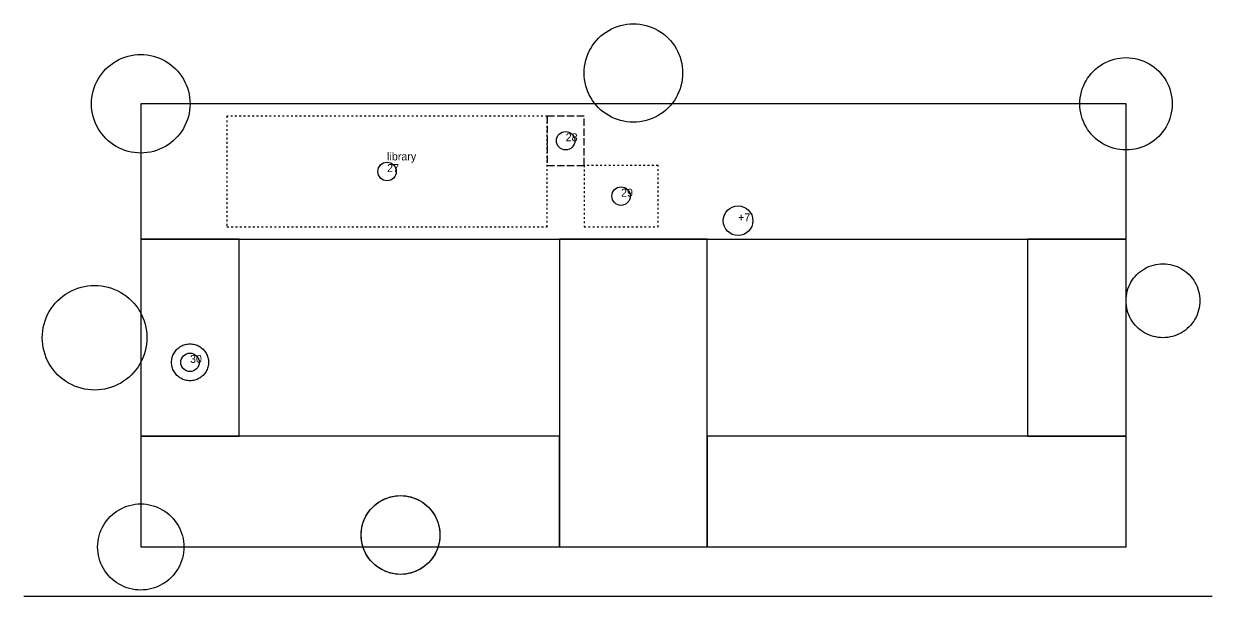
# Model space of a CAD drawing. Extents: x -19 to 408, y -570 to 102.
# Drawn here: x 201 to 394, y -288 to -195 of the extents above; entities that cross this region are included whole.
import ezdxf

# ---------------------------------------------------------------- set-up
doc = ezdxf.new("R2010")
doc.units = 0
doc.layers.add('4-text', color=7, linetype='CONTINUOUS')
doc.layers.add('4-walls', color=8, linetype='CONTINUOUS')

msp = doc.modelspace()

# ---------------------------------------------------------------- linework, layer by layer
at = {"layer": '4-walls'}
for p, q in [((294.725, -196.985), (295.13, -196.653)), ((295.13, -196.653), (295.555, -196.348)), ((295.555, -196.348), (296, -196.072)), ((296, -196.072), (296.462, -195.825)), ((296.462, -195.825), (296.939, -195.609)), ((296.939, -195.609), (297.428, -195.425)), ((297.428, -195.425), (297.929, -195.273)), ((297.929, -195.273), (298.439, -195.154)), ((298.439, -195.154), (298.956, -195.068)), ((298.956, -195.068), (299.477, -195.017)), ((299.477, -195.017), (300, -195)), ((300, -195), (300.523, -195.017)), ((300.523, -195.017), (301.044, -195.068)), ((301.044, -195.068), (301.561, -195.154)), ((301.561, -195.154), (302.071, -195.273)), ((302.071, -195.273), (302.572, -195.425)), ((302.572, -195.425), (303.061, -195.609)), ((303.061, -195.609), (303.538, -195.825)), ((303.538, -195.825), (304, -196.072)), ((304, -196.072), (304.445, -196.348)), ((304.445, -196.348), (304.87, -196.653)), ((304.87, -196.653), (305.275, -196.985)), ((293.072, -199), (293.348, -198.555)), ((293.348, -198.555), (293.653, -198.13)), ((293.653, -198.13), (293.985, -197.725)), ((293.985, -197.725), (294.343, -197.343)), ((294.343, -197.343), (294.725, -196.985)), ((305.275, -196.985), (305.657, -197.343)), ((305.657, -197.343), (306.015, -197.725)), ((306.015, -197.725), (306.347, -198.13)), ((306.347, -198.13), (306.652, -198.555)), ((306.652, -198.555), (306.928, -199)), ((216.462, -200.825), (216.939, -200.609)), ((216.939, -200.609), (217.428, -200.425)), ((217.428, -200.425), (217.929, -200.273)), ((217.929, -200.273), (218.439, -200.154)), ((218.439, -200.154), (218.956, -200.068)), ((218.956, -200.068), (219.477, -200.017)), ((219.477, -200.017), (220, -200)), ((220, -200), (220.523, -200.017)), ((220.523, -200.017), (221.044, -200.068)), ((221.044, -200.068), (221.561, -200.154)), ((221.561, -200.154), (222.071, -200.273)), ((222.071, -200.273), (222.572, -200.425)), ((222.572, -200.425), (223.061, -200.609)), ((223.061, -200.609), (223.538, -200.825)), ((292.273, -200.929), (292.425, -200.428)), ((292.425, -200.428), (292.609, -199.939)), ((292.609, -199.939), (292.825, -199.462)), ((292.825, -199.462), (293.072, -199)), ((306.928, -199), (307.175, -199.462)), ((307.175, -199.462), (307.391, -199.939)), ((307.391, -199.939), (307.575, -200.428)), ((307.575, -200.428), (307.727, -200.929)), ((378.059, -200.756), (378.537, -200.644)), ((378.537, -200.644), (379.021, -200.564)), ((379.021, -200.564), (379.509, -200.516)), ((379.509, -200.516), (380, -200.5)), ((380, -200.5), (380.491, -200.516)), ((380.491, -200.516), (380.979, -200.564)), ((380.979, -200.564), (381.463, -200.644)), ((381.463, -200.644), (381.941, -200.756)), ((213.985, -202.725), (214.343, -202.343)), ((214.343, -202.343), (214.725, -201.985)), ((214.725, -201.985), (215.13, -201.653)), ((215.13, -201.653), (215.555, -201.348)), ((215.555, -201.348), (216, -201.072)), ((216, -201.072), (216.462, -200.825)), ((223.538, -200.825), (224, -201.072)), ((224, -201.072), (224.445, -201.348)), ((224.445, -201.348), (224.87, -201.653)), ((224.87, -201.653), (225.275, -201.985)), ((225.275, -201.985), (225.657, -202.343)), ((225.657, -202.343), (226.015, -202.725)), ((292, -203), (292.017, -202.477)), ((292.017, -202.477), (292.068, -201.956)), ((292.068, -201.956), (292.154, -201.439)), ((292.154, -201.439), (292.273, -200.929)), ((307.727, -200.929), (307.846, -201.439)), ((307.846, -201.439), (307.932, -201.956)), ((307.932, -201.956), (307.983, -202.477)), ((307.983, -202.477), (308, -203)), ((374.697, -202.697), (375.055, -202.361)), ((375.055, -202.361), (375.434, -202.05)), ((375.434, -202.05), (375.833, -201.764)), ((375.833, -201.764), (376.25, -201.505)), ((376.25, -201.505), (376.683, -201.273)), ((376.683, -201.273), (377.13, -201.071)), ((377.13, -201.071), (377.589, -200.898)), ((377.589, -200.898), (378.059, -200.756)), ((381.941, -200.756), (382.411, -200.898)), ((382.411, -200.898), (382.87, -201.071)), ((382.87, -201.071), (383.317, -201.273)), ((383.317, -201.273), (383.75, -201.505)), ((383.75, -201.505), (384.167, -201.764)), ((384.167, -201.764), (384.566, -202.05)), ((384.566, -202.05), (384.945, -202.361)), ((384.945, -202.361), (385.303, -202.697)), ((212.609, -204.939), (212.825, -204.462)), ((212.825, -204.462), (213.072, -204)), ((213.072, -204), (213.348, -203.555)), ((213.348, -203.555), (213.653, -203.13)), ((213.653, -203.13), (213.985, -202.725)), ((226.015, -202.725), (226.347, -203.13)), ((226.347, -203.13), (226.652, -203.555)), ((226.652, -203.555), (226.928, -204)), ((226.928, -204), (227.175, -204.462)), ((227.175, -204.462), (227.391, -204.939)), ((292.017, -203.523), (292, -203)), ((292.068, -204.044), (292.017, -203.523)), ((292.154, -204.561), (292.068, -204.044)), ((292.273, -205.071), (292.154, -204.561)), ((307.846, -204.561), (307.727, -205.071)), ((307.932, -204.044), (307.846, -204.561)), ((307.983, -203.523), (307.932, -204.044)), ((308, -203), (307.983, -203.523)), ((373.273, -204.683), (373.505, -204.25)), ((373.505, -204.25), (373.764, -203.833)), ((373.764, -203.833), (374.05, -203.434)), ((374.05, -203.434), (374.361, -203.055)), ((374.361, -203.055), (374.697, -202.697)), ((385.303, -202.697), (385.639, -203.055)), ((385.639, -203.055), (385.95, -203.434)), ((385.95, -203.434), (386.236, -203.833)), ((386.236, -203.833), (386.495, -204.25)), ((386.495, -204.25), (386.727, -204.683)), ((212.068, -206.956), (212.154, -206.439)), ((212.154, -206.439), (212.273, -205.929)), ((212.273, -205.929), (212.425, -205.428)), ((212.425, -205.428), (212.609, -204.939)), ((227.391, -204.939), (227.575, -205.428)), ((227.575, -205.428), (227.727, -205.929)), ((227.727, -205.929), (227.846, -206.439)), ((227.846, -206.439), (227.932, -206.956)), ((292.425, -205.572), (292.273, -205.071)), ((292.609, -206.061), (292.425, -205.572)), ((292.825, -206.538), (292.609, -206.061)), ((307.391, -206.061), (307.175, -206.538)), ((307.575, -205.572), (307.391, -206.061)), ((307.727, -205.071), (307.575, -205.572)), ((372.644, -206.537), (372.756, -206.059)), ((372.756, -206.059), (372.898, -205.589)), ((372.898, -205.589), (373.071, -205.13)), ((373.071, -205.13), (373.273, -204.683)), ((386.727, -204.683), (386.929, -205.13)), ((386.929, -205.13), (387.102, -205.589)), ((387.102, -205.589), (387.244, -206.059)), ((387.244, -206.059), (387.356, -206.537)), ((212, -208), (212.017, -207.477)), ((212.017, -208.523), (212, -208)), ((212.017, -207.477), (212.068, -206.956)), ((380, -208), (220, -208)), ((220, -208), (220, -230)), ((227.932, -206.956), (227.983, -207.477)), ((227.983, -207.477), (228, -208)), ((228, -208), (227.983, -208.523)), ((293.072, -207), (292.825, -206.538)), ((293.348, -207.445), (293.072, -207)), ((293.653, -207.87), (293.348, -207.445)), ((293.985, -208.275), (293.653, -207.87)), ((294.343, -208.657), (293.985, -208.275)), ((306.015, -208.275), (305.657, -208.657)), ((306.347, -207.87), (306.015, -208.275)), ((306.652, -207.445), (306.347, -207.87)), ((306.928, -207), (306.652, -207.445)), ((307.175, -206.538), (306.928, -207)), ((372.5, -208), (372.516, -207.509)), ((372.516, -208.491), (372.5, -208)), ((372.516, -207.509), (372.564, -207.021)), ((372.564, -207.021), (372.644, -206.537)), ((380, -230), (380, -208)), ((387.356, -206.537), (387.436, -207.021)), ((387.436, -207.021), (387.484, -207.509)), ((387.484, -207.509), (387.5, -208)), ((387.5, -208), (387.484, -208.491)), ((212.068, -209.044), (212.017, -208.523)), ((212.154, -209.561), (212.068, -209.044)), ((212.273, -210.071), (212.154, -209.561)), ((212.425, -210.572), (212.273, -210.071)), ((227.727, -210.071), (227.575, -210.572)), ((227.846, -209.561), (227.727, -210.071)), ((227.932, -209.044), (227.846, -209.561)), ((227.983, -208.523), (227.932, -209.044)), ((234.2, -210), (234, -210)), ((234, -210), (234, -210.3)), ((234.9, -210), (234.6, -210)), ((235.6, -210), (235.3, -210)), ((236.3, -210), (236, -210)), ((237, -210), (236.7, -210)), ((237.7, -210), (237.4, -210)), ((238.4, -210), (238.1, -210)), ((239.1, -210), (238.8, -210)), ((239.8, -210), (239.5, -210)), ((240.5, -210), (240.2, -210)), ((241.2, -210), (240.9, -210)), ((241.9, -210), (241.6, -210)), ((242.6, -210), (242.3, -210)), ((243.3, -210), (243, -210)), ((244, -210), (243.7, -210)), ((244.7, -210), (244.4, -210)), ((245.4, -210), (245.1, -210)), ((246.1, -210), (245.8, -210)), ((246.8, -210), (246.5, -210)), ((247.5, -210), (247.2, -210)), ((248.2, -210), (247.9, -210)), ((248.9, -210), (248.6, -210)), ((249.6, -210), (249.3, -210)), ((250.3, -210), (250, -210)), ((251, -210), (250.7, -210)), ((251.7, -210), (251.4, -210)), ((252.4, -210), (252.1, -210)), ((253.1, -210), (252.8, -210)), ((253.8, -210), (253.5, -210)), ((254.5, -210), (254.2, -210)), ((255.2, -210), (254.9, -210)), ((255.9, -210), (255.6, -210)), ((256.6, -210), (256.3, -210)), ((257.3, -210), (257, -210)), ((258, -210), (257.7, -210)), ((258.7, -210), (258.4, -210)), ((259.4, -210), (259.1, -210)), ((260.1, -210), (259.8, -210)), ((260.8, -210), (260.5, -210)), ((261.5, -210), (261.2, -210)), ((262.2, -210), (261.9, -210)), ((262.9, -210), (262.6, -210)), ((263.6, -210), (263.3, -210)), ((264.3, -210), (264, -210)), ((265, -210), (264.7, -210)), ((265.7, -210), (265.4, -210)), ((266.4, -210), (266.1, -210)), ((267.1, -210), (266.8, -210)), ((267.8, -210), (267.5, -210)), ((268.5, -210), (268.2, -210)), ((269.2, -210), (268.9, -210)), ((269.9, -210), (269.6, -210)), ((270.6, -210), (270.3, -210)), ((271.3, -210), (271, -210)), ((272, -210), (271.7, -210)), ((272.7, -210), (272.4, -210)), ((273.4, -210), (273.1, -210)), ((274.1, -210), (273.8, -210)), ((274.8, -210), (274.5, -210)), ((275.5, -210), (275.2, -210)), ((276.2, -210), (275.9, -210)), ((276.9, -210), (276.6, -210)), ((277.6, -210), (277.3, -210)), ((278.3, -210), (278, -210)), ((279, -210), (278.7, -210)), ((279.7, -210), (279.4, -210)), ((280.4, -210), (280.1, -210)), ((281.1, -210), (280.8, -210)), ((281.8, -210), (281.5, -210)), ((282.5, -210), (282.2, -210)), ((283.2, -210), (282.9, -210)), ((283.9, -210), (283.6, -210)), ((284.6, -210), (284.3, -210)), ((285.3, -210), (285, -210)), ((286, -210), (285.7, -210)), ((287.2, -210), (286, -210)), ((286, -210), (286, -211.2)), ((286, -210.5), (286, -210.2)), ((288.8, -210), (287.6, -210)), ((290.4, -210), (289.2, -210)), ((292, -210), (290.8, -210)), ((294.725, -209.015), (294.343, -208.657)), ((295.13, -209.347), (294.725, -209.015)), ((295.555, -209.652), (295.13, -209.347)), ((296, -209.928), (295.555, -209.652)), ((296.462, -210.175), (296, -209.928)), ((296.939, -210.391), (296.462, -210.175)), ((303.538, -210.175), (303.061, -210.391)), ((304, -209.928), (303.538, -210.175)), ((304.445, -209.652), (304, -209.928)), ((304.87, -209.347), (304.445, -209.652)), ((305.275, -209.015), (304.87, -209.347)), ((305.657, -208.657), (305.275, -209.015)), ((372.564, -208.979), (372.516, -208.491)), ((372.644, -209.463), (372.564, -208.979)), ((372.756, -209.941), (372.644, -209.463)), ((372.898, -210.411), (372.756, -209.941)), ((387.244, -209.941), (387.102, -210.411)), ((387.356, -209.463), (387.244, -209.941)), ((387.436, -208.979), (387.356, -209.463)), ((387.484, -208.491), (387.436, -208.979)), ((212.609, -211.061), (212.425, -210.572)), ((212.825, -211.538), (212.609, -211.061)), ((213.072, -212), (212.825, -211.538)), ((213.348, -212.445), (213.072, -212)), ((226.928, -212), (226.652, -212.445)), ((227.175, -211.538), (226.928, -212)), ((227.391, -211.061), (227.175, -211.538)), ((227.575, -210.572), (227.391, -211.061)), ((234, -210.7), (234, -211)), ((234, -211.4), (234, -211.7)), ((234, -212.1), (234, -212.4)), ((286, -211.2), (286, -210.9)), ((286, -211.9), (286, -211.6)), ((286, -211.6), (286, -212.8)), ((292, -211.6), (292, -210.4)), ((292, -213.2), (292, -212)), ((297.428, -210.575), (296.939, -210.391)), ((297.929, -210.727), (297.428, -210.575)), ((298.439, -210.846), (297.929, -210.727)), ((298.956, -210.932), (298.439, -210.846)), ((299.477, -210.983), (298.956, -210.932)), ((300, -211), (299.477, -210.983)), ((300.523, -210.983), (300, -211)), ((301.044, -210.932), (300.523, -210.983)), ((301.561, -210.846), (301.044, -210.932)), ((302.071, -210.727), (301.561, -210.846)), ((302.572, -210.575), (302.071, -210.727)), ((303.061, -210.391), (302.572, -210.575)), ((373.071, -210.87), (372.898, -210.411)), ((373.273, -211.317), (373.071, -210.87)), ((373.505, -211.75), (373.273, -211.317)), ((373.764, -212.167), (373.505, -211.75)), ((374.05, -212.566), (373.764, -212.167)), ((386.236, -212.167), (385.95, -212.566)), ((386.495, -211.75), (386.236, -212.167)), ((386.727, -211.317), (386.495, -211.75)), ((386.929, -210.87), (386.727, -211.317)), ((387.102, -210.411), (386.929, -210.87)), ((213.653, -212.87), (213.348, -212.445)), ((213.985, -213.275), (213.653, -212.87)), ((214.343, -213.657), (213.985, -213.275)), ((214.725, -214.015), (214.343, -213.657)), ((215.13, -214.347), (214.725, -214.015)), ((225.275, -214.015), (224.87, -214.347)), ((225.657, -213.657), (225.275, -214.015)), ((226.015, -213.275), (225.657, -213.657)), ((226.347, -212.87), (226.015, -213.275)), ((226.652, -212.445), (226.347, -212.87)), ((234, -212.8), (234, -213.1)), ((234, -213.5), (234, -213.8)), ((234, -214.2), (234, -214.5)), ((286, -212.6), (286, -212.3)), ((286, -213.3), (286, -213)), ((286, -213.2), (286, -214.4)), ((286, -214), (286, -213.7)), ((292, -214.8), (292, -213.6)), ((374.361, -212.945), (374.05, -212.566)), ((374.697, -213.303), (374.361, -212.945)), ((375.055, -213.639), (374.697, -213.303)), ((375.434, -213.95), (375.055, -213.639)), ((375.833, -214.236), (375.434, -213.95)), ((384.566, -213.95), (384.167, -214.236)), ((384.945, -213.639), (384.566, -213.95)), ((385.303, -213.303), (384.945, -213.639)), ((385.639, -212.945), (385.303, -213.303)), ((385.95, -212.566), (385.639, -212.945)), ((215.555, -214.652), (215.13, -214.347)), ((216, -214.928), (215.555, -214.652)), ((216.462, -215.175), (216, -214.928)), ((216.939, -215.391), (216.462, -215.175)), ((217.428, -215.575), (216.939, -215.391)), ((217.929, -215.727), (217.428, -215.575)), ((218.439, -215.846), (217.929, -215.727)), ((218.956, -215.932), (218.439, -215.846)), ((219.477, -215.983), (218.956, -215.932)), ((220, -216), (219.477, -215.983)), ((220.523, -215.983), (220, -216)), ((221.044, -215.932), (220.523, -215.983)), ((221.561, -215.846), (221.044, -215.932)), ((222.071, -215.727), (221.561, -215.846)), ((222.572, -215.575), (222.071, -215.727)), ((223.061, -215.391), (222.572, -215.575)), ((223.538, -215.175), (223.061, -215.391)), ((224, -214.928), (223.538, -215.175)), ((224.445, -214.652), (224, -214.928)), ((224.87, -214.347), (224.445, -214.652)), ((234, -214.9), (234, -215.2)), ((234, -215.6), (234, -215.9)), ((286, -214.7), (286, -214.4)), ((286, -214.8), (286, -216)), ((286, -215.4), (286, -215.1)), ((286, -216.1), (286, -215.8)), ((292, -216.4), (292, -215.2)), ((376.25, -214.495), (375.833, -214.236)), ((376.683, -214.727), (376.25, -214.495)), ((377.13, -214.929), (376.683, -214.727)), ((377.589, -215.102), (377.13, -214.929)), ((378.059, -215.244), (377.589, -215.102)), ((378.537, -215.356), (378.059, -215.244)), ((379.021, -215.436), (378.537, -215.356)), ((379.509, -215.484), (379.021, -215.436)), ((380, -215.5), (379.509, -215.484)), ((380.491, -215.484), (380, -215.5)), ((380.979, -215.436), (380.491, -215.484)), ((381.463, -215.356), (380.979, -215.436)), ((381.941, -215.244), (381.463, -215.356)), ((382.411, -215.102), (381.941, -215.244)), ((382.87, -214.929), (382.411, -215.102)), ((383.317, -214.727), (382.87, -214.929)), ((383.75, -214.495), (383.317, -214.727)), ((384.167, -214.236), (383.75, -214.495)), ((234, -216.3), (234, -216.6)), ((234, -217), (234, -217.3)), ((234, -217.7), (234, -218)), ((286, -216.4), (286, -217.6)), ((286, -216.8), (286, -216.5)), ((286, -217.5), (286, -217.2)), ((286, -218.2), (286, -217.9)), ((286, -218), (287.2, -218)), ((287.6, -218), (288.8, -218)), ((289.2, -218), (290.4, -218)), ((290.8, -218), (292, -218)), ((292, -218), (292, -216.8)), ((292.1, -218), (292, -218)), ((292, -218), (292, -218.3)), ((292.8, -218), (292.5, -218)), ((293.5, -218), (293.2, -218)), ((294.2, -218), (293.9, -218)), ((294.9, -218), (294.6, -218)), ((295.6, -218), (295.3, -218)), ((296.3, -218), (296, -218)), ((297, -218), (296.7, -218)), ((297.7, -218), (297.4, -218)), ((298.4, -218), (298.1, -218)), ((299.1, -218), (298.8, -218)), ((299.8, -218), (299.5, -218)), ((300.5, -218), (300.2, -218)), ((301.2, -218), (300.9, -218)), ((301.9, -218), (301.6, -218)), ((302.6, -218), (302.3, -218)), ((303.3, -218), (303, -218)), ((304, -218), (303.7, -218)), ((304, -218.2), (304, -218)), ((234, -218.4), (234, -218.7)), ((234, -219.1), (234, -219.4)), ((234, -219.8), (234, -220.1)), ((286, -218.9), (286, -218.6)), ((286, -219.6), (286, -219.3)), ((286, -220.3), (286, -220)), ((292, -218.7), (292, -219)), ((292, -219.4), (292, -219.7)), ((304, -218.9), (304, -218.6)), ((304, -219.6), (304, -219.3)), ((304, -220.3), (304, -220)), ((234, -220.5), (234, -220.8)), ((234, -221.2), (234, -221.5)), ((234, -221.9), (234, -222.2)), ((286, -221), (286, -220.7)), ((286, -221.7), (286, -221.4)), ((292, -220.1), (292, -220.4)), ((292, -220.8), (292, -221.1)), ((292, -221.5), (292, -221.8)), ((304, -221), (304, -220.7)), ((304, -221.7), (304, -221.4)), ((234, -222.6), (234, -222.9)), ((234, -223.3), (234, -223.6)), ((286, -222.4), (286, -222.1)), ((286, -223.1), (286, -222.8)), ((286, -223.8), (286, -223.5)), ((292, -222.2), (292, -222.5)), ((292, -222.9), (292, -223.2)), ((292, -223.6), (292, -223.9)), ((304, -222.4), (304, -222.1)), ((304, -223.1), (304, -222.8)), ((304, -223.8), (304, -223.5)), ((234, -224), (234, -224.3)), ((234, -224.7), (234, -225)), ((234, -225.4), (234, -225.7)), ((286, -224.5), (286, -224.2)), ((286, -225.2), (286, -224.9)), ((286, -225.9), (286, -225.6)), ((292, -224.3), (292, -224.6)), ((292, -225), (292, -225.3)), ((292, -225.7), (292, -226)), ((304, -224.5), (304, -224.2)), ((304, -225.2), (304, -224.9)), ((304, -225.9), (304, -225.6)), ((234, -226.1), (234, -226.4)), ((234, -226.8), (234, -227.1)), ((234, -227.5), (234, -227.8)), ((286, -226.6), (286, -226.3)), ((286, -227.3), (286, -227)), ((286, -228), (286, -227.7)), ((292, -226.4), (292, -226.7)), ((292, -227.1), (292, -227.4)), ((304, -226.6), (304, -226.3)), ((304, -227.3), (304, -227)), ((304, -228), (304, -227.7)), ((234, -228), (234.3, -228)), ((234.7, -228), (235, -228)), ((235.4, -228), (235.7, -228)), ((236.1, -228), (236.4, -228)), ((236.8, -228), (237.1, -228)), ((237.5, -228), (237.8, -228)), ((238.2, -228), (238.5, -228)), ((238.9, -228), (239.2, -228)), ((239.6, -228), (239.9, -228)), ((240.3, -228), (240.6, -228)), ((241, -228), (241.3, -228)), ((241.7, -228), (242, -228)), ((242.4, -228), (242.7, -228)), ((243.1, -228), (243.4, -228)), ((243.8, -228), (244.1, -228)), ((244.5, -228), (244.8, -228)), ((245.2, -228), (245.5, -228)), ((245.9, -228), (246.2, -228)), ((246.6, -228), (246.9, -228)), ((247.3, -228), (247.6, -228)), ((248, -228), (248.3, -228)), ((248.7, -228), (249, -228)), ((249.4, -228), (249.7, -228)), ((250.1, -228), (250.4, -228)), ((250.8, -228), (251.1, -228)), ((251.5, -228), (251.8, -228)), ((252.2, -228), (252.5, -228)), ((252.9, -228), (253.2, -228)), ((253.6, -228), (253.9, -228)), ((254.3, -228), (254.6, -228)), ((255, -228), (255.3, -228)), ((255.7, -228), (256, -228)), ((256.4, -228), (256.7, -228)), ((257.1, -228), (257.4, -228)), ((257.8, -228), (258.1, -228)), ((258.5, -228), (258.8, -228)), ((259.2, -228), (259.5, -228)), ((259.9, -228), (260.2, -228)), ((260.6, -228), (260.9, -228)), ((261.3, -228), (261.6, -228)), ((262, -228), (262.3, -228)), ((262.7, -228), (263, -228)), ((263.4, -228), (263.7, -228)), ((264.1, -228), (264.4, -228)), ((264.8, -228), (265.1, -228)), ((265.5, -228), (265.8, -228)), ((266.2, -228), (266.5, -228)), ((266.9, -228), (267.2, -228)), ((267.6, -228), (267.9, -228)), ((268.3, -228), (268.6, -228)), ((269, -228), (269.3, -228)), ((269.7, -228), (270, -228)), ((270.4, -228), (270.7, -228)), ((271.1, -228), (271.4, -228)), ((271.8, -228), (272.1, -228)), ((272.5, -228), (272.8, -228)), ((273.2, -228), (273.5, -228)), ((273.9, -228), (274.2, -228)), ((274.6, -228), (274.9, -228)), ((275.3, -228), (275.6, -228)), ((276, -228), (276.3, -228)), ((276.7, -228), (277, -228)), ((277.4, -228), (277.7, -228)), ((278.1, -228), (278.4, -228)), ((278.8, -228), (279.1, -228)), ((279.5, -228), (279.8, -228)), ((280.2, -228), (280.5, -228)), ((280.9, -228), (281.2, -228)), ((281.6, -228), (281.9, -228)), ((282.3, -228), (282.6, -228)), ((283, -228), (283.3, -228)), ((283.7, -228), (284, -228)), ((284.4, -228), (284.7, -228)), ((285.1, -228), (285.4, -228)), ((285.8, -228), (286, -228)), ((292, -227.8), (292, -228)), ((292, -228), (292.3, -228)), ((292.7, -228), (293, -228)), ((293.4, -228), (293.7, -228)), ((294.1, -228), (294.4, -228)), ((294.8, -228), (295.1, -228)), ((295.5, -228), (295.8, -228)), ((296.2, -228), (296.5, -228)), ((296.9, -228), (297.2, -228)), ((297.6, -228), (297.9, -228)), ((298.3, -228), (298.6, -228)), ((299, -228), (299.3, -228)), ((299.7, -228), (300, -228)), ((300.4, -228), (300.7, -228)), ((301.1, -228), (301.4, -228)), ((301.8, -228), (302.1, -228)), ((302.5, -228), (302.8, -228)), ((303.2, -228), (303.5, -228)), ((303.9, -228), (304, -228)), ((220, -230), (380, -230)), ((236, -230), (220, -230)), ((220, -230), (220, -262)), ((236, -262), (236, -230)), ((312, -230), (288, -230)), ((288, -230), (288, -280)), ((312, -280), (312, -230)), ((380, -230), (364, -230)), ((364, -230), (364, -262)), ((380, -262), (380, -230)), ((382.044, -235.489), (382.347, -235.24)), ((382.347, -235.24), (382.667, -235.011)), ((382.667, -235.011), (383, -234.804)), ((383, -234.804), (383.346, -234.619)), ((383.346, -234.619), (383.704, -234.457)), ((383.704, -234.457), (384.071, -234.318)), ((384.071, -234.318), (384.447, -234.204)), ((384.447, -234.204), (384.829, -234.115)), ((384.829, -234.115), (385.217, -234.051)), ((385.217, -234.051), (385.608, -234.013)), ((385.608, -234.013), (386, -234)), ((386, -234), (386.392, -234.013)), ((386.392, -234.013), (386.783, -234.051)), ((386.783, -234.051), (387.171, -234.115)), ((387.171, -234.115), (387.553, -234.204)), ((387.553, -234.204), (387.929, -234.318)), ((387.929, -234.318), (388.296, -234.457)), ((388.296, -234.457), (388.654, -234.619)), ((388.654, -234.619), (389, -234.804)), ((389, -234.804), (389.333, -235.011)), ((389.333, -235.011), (389.653, -235.24)), ((389.653, -235.24), (389.956, -235.489)), ((380.457, -237.704), (380.619, -237.346)), ((380.619, -237.346), (380.804, -237)), ((380.804, -237), (381.011, -236.667)), ((381.011, -236.667), (381.24, -236.347)), ((381.24, -236.347), (381.489, -236.044)), ((381.489, -236.044), (381.757, -235.757)), ((381.757, -235.757), (382.044, -235.489)), ((389.956, -235.489), (390.243, -235.757)), ((390.243, -235.757), (390.511, -236.044)), ((390.511, -236.044), (390.76, -236.347)), ((390.76, -236.347), (390.989, -236.667)), ((390.989, -236.667), (391.196, -237)), ((391.196, -237), (391.381, -237.346)), ((391.381, -237.346), (391.543, -237.704)), ((206.896, -239.609), (207.326, -239.256)), ((207.326, -239.256), (207.778, -238.933)), ((207.778, -238.933), (208.25, -238.639)), ((208.25, -238.639), (208.741, -238.377)), ((208.741, -238.377), (209.247, -238.147)), ((209.247, -238.147), (209.768, -237.951)), ((209.768, -237.951), (210.3, -237.79)), ((210.3, -237.79), (210.842, -237.663)), ((210.842, -237.663), (211.391, -237.573)), ((211.391, -237.573), (211.944, -237.518)), ((211.944, -237.518), (212.5, -237.5)), ((212.5, -237.5), (213.056, -237.518)), ((213.056, -237.518), (213.609, -237.573)), ((213.609, -237.573), (214.158, -237.663)), ((214.158, -237.663), (214.7, -237.79)), ((214.7, -237.79), (215.232, -237.951)), ((215.232, -237.951), (215.753, -238.147)), ((215.753, -238.147), (216.259, -238.377)), ((216.259, -238.377), (216.75, -238.639)), ((216.75, -238.639), (217.222, -238.933)), ((217.222, -238.933), (217.674, -239.256)), ((217.674, -239.256), (218.104, -239.609)), ((380.013, -239.608), (380.051, -239.217)), ((380.051, -239.217), (380.115, -238.829)), ((380.115, -238.829), (380.204, -238.447)), ((380.204, -238.447), (380.318, -238.071)), ((380.318, -238.071), (380.457, -237.704)), ((391.543, -237.704), (391.682, -238.071)), ((391.682, -238.071), (391.796, -238.447)), ((391.796, -238.447), (391.885, -238.829)), ((391.885, -238.829), (391.949, -239.217)), ((391.949, -239.217), (391.987, -239.608)), ((205.433, -241.278), (205.756, -240.826)), ((205.756, -240.826), (206.109, -240.396)), ((206.109, -240.396), (206.49, -239.99)), ((206.49, -239.99), (206.896, -239.609)), ((218.104, -239.609), (218.51, -239.99)), ((218.51, -239.99), (218.891, -240.396)), ((218.891, -240.396), (219.244, -240.826)), ((219.244, -240.826), (219.567, -241.278)), ((380, -240), (380.013, -239.608)), ((380.013, -240.392), (380, -240)), ((380.051, -240.783), (380.013, -240.392)), ((380.115, -241.171), (380.051, -240.783)), ((380.204, -241.553), (380.115, -241.171)), ((391.885, -241.171), (391.796, -241.553)), ((391.949, -240.783), (391.885, -241.171)), ((391.987, -240.392), (391.949, -240.783)), ((391.987, -239.608), (392, -240)), ((392, -240), (391.987, -240.392)), ((204.451, -243.268), (204.647, -242.747)), ((204.647, -242.747), (204.877, -242.241)), ((204.877, -242.241), (205.139, -241.75)), ((205.139, -241.75), (205.433, -241.278)), ((219.567, -241.278), (219.861, -241.75)), ((219.861, -241.75), (220.123, -242.241)), ((220.123, -242.241), (220.353, -242.747)), ((220.353, -242.747), (220.549, -243.268)), ((380.318, -241.929), (380.204, -241.553)), ((380.457, -242.296), (380.318, -241.929)), ((380.619, -242.654), (380.457, -242.296)), ((380.804, -243), (380.619, -242.654)), ((381.011, -243.333), (380.804, -243)), ((391.196, -243), (390.989, -243.333)), ((391.381, -242.654), (391.196, -243)), ((391.543, -242.296), (391.381, -242.654)), ((391.682, -241.929), (391.543, -242.296)), ((391.796, -241.553), (391.682, -241.929)), ((204.018, -245.444), (204.073, -244.891)), ((204.073, -244.891), (204.163, -244.342)), ((204.163, -244.342), (204.29, -243.8)), ((204.29, -243.8), (204.451, -243.268)), ((220.549, -243.268), (220.71, -243.8)), ((220.71, -243.8), (220.837, -244.342)), ((220.837, -244.342), (220.927, -244.891)), ((220.927, -244.891), (220.982, -245.444)), ((381.24, -243.653), (381.011, -243.333)), ((381.489, -243.956), (381.24, -243.653)), ((381.757, -244.243), (381.489, -243.956)), ((382.044, -244.511), (381.757, -244.243)), ((382.347, -244.76), (382.044, -244.511)), ((382.667, -244.989), (382.347, -244.76)), ((383, -245.196), (382.667, -244.989)), ((389.333, -244.989), (389, -245.196)), ((389.653, -244.76), (389.333, -244.989)), ((389.956, -244.511), (389.653, -244.76)), ((390.243, -244.243), (389.956, -244.511)), ((390.511, -243.956), (390.243, -244.243)), ((390.76, -243.653), (390.511, -243.956)), ((390.989, -243.333), (390.76, -243.653)), ((204, -246), (204.018, -245.444)), ((204.018, -246.556), (204, -246)), ((204.073, -247.109), (204.018, -246.556)), ((220.982, -246.556), (220.927, -247.109)), ((220.982, -245.444), (221, -246)), ((221, -246), (220.982, -246.556)), ((227.415, -247.058), (227.608, -247.026)), ((227.608, -247.026), (227.804, -247.006)), ((227.804, -247.006), (228, -247)), ((228, -247), (228.196, -247.006)), ((228.196, -247.006), (228.392, -247.026)), ((228.392, -247.026), (228.585, -247.058)), ((383.346, -245.381), (383, -245.196)), ((383.704, -245.543), (383.346, -245.381)), ((384.071, -245.682), (383.704, -245.543)), ((384.447, -245.796), (384.071, -245.682)), ((384.829, -245.885), (384.447, -245.796)), ((385.217, -245.949), (384.829, -245.885)), ((385.608, -245.987), (385.217, -245.949)), ((386, -246), (385.608, -245.987)), ((386.392, -245.987), (386, -246)), ((386.783, -245.949), (386.392, -245.987)), ((387.171, -245.885), (386.783, -245.949)), ((387.553, -245.796), (387.171, -245.885)), ((387.929, -245.682), (387.553, -245.796)), ((388.296, -245.543), (387.929, -245.682)), ((388.654, -245.381), (388.296, -245.543)), ((389, -245.196), (388.654, -245.381)), ((204.163, -247.658), (204.073, -247.109)), ((204.29, -248.2), (204.163, -247.658)), ((204.451, -248.732), (204.29, -248.2)), ((204.647, -249.253), (204.451, -248.732)), ((220.549, -248.732), (220.353, -249.253)), ((220.71, -248.2), (220.549, -248.732)), ((220.837, -247.658), (220.71, -248.2)), ((220.927, -247.109), (220.837, -247.658)), ((225.159, -249.036), (225.228, -248.852)), ((225.228, -248.852), (225.309, -248.673)), ((225.309, -248.673), (225.402, -248.5)), ((225.402, -248.5), (225.506, -248.333)), ((225.506, -248.333), (225.62, -248.174)), ((225.62, -248.174), (225.744, -248.022)), ((225.744, -248.022), (225.879, -247.879)), ((225.879, -247.879), (226.022, -247.744)), ((226.022, -247.744), (226.174, -247.62)), ((226.174, -247.62), (226.333, -247.506)), ((226.333, -247.506), (226.5, -247.402)), ((226.5, -247.402), (226.673, -247.309)), ((226.673, -247.309), (226.852, -247.228)), ((226.852, -247.228), (227.036, -247.159)), ((227.036, -247.159), (227.224, -247.102)), ((227.224, -247.102), (227.415, -247.058)), ((228.585, -247.058), (228.776, -247.102)), ((228.776, -247.102), (228.964, -247.159)), ((228.964, -247.159), (229.148, -247.228)), ((229.148, -247.228), (229.327, -247.309)), ((229.327, -247.309), (229.5, -247.402)), ((229.5, -247.402), (229.667, -247.506)), ((229.667, -247.506), (229.826, -247.62)), ((229.826, -247.62), (229.978, -247.744)), ((229.978, -247.744), (230.121, -247.879)), ((230.121, -247.879), (230.256, -248.022)), ((230.256, -248.022), (230.38, -248.174)), ((230.38, -248.174), (230.494, -248.333)), ((230.494, -248.333), (230.598, -248.5)), ((230.598, -248.5), (230.691, -248.673)), ((230.691, -248.673), (230.772, -248.852)), ((230.772, -248.852), (230.841, -249.036)), ((204.877, -249.759), (204.647, -249.253)), ((205.139, -250.25), (204.877, -249.759)), ((205.433, -250.722), (205.139, -250.25)), ((205.756, -251.174), (205.433, -250.722)), ((219.567, -250.722), (219.244, -251.174)), ((219.861, -250.25), (219.567, -250.722)), ((220.123, -249.759), (219.861, -250.25)), ((220.353, -249.253), (220.123, -249.759)), ((225, -250), (225.006, -249.804)), ((225.006, -250.196), (225, -250)), ((225.006, -249.804), (225.026, -249.608)), ((225.026, -250.392), (225.006, -250.196)), ((225.026, -249.608), (225.058, -249.415)), ((225.058, -250.585), (225.026, -250.392)), ((225.058, -249.415), (225.102, -249.224)), ((225.102, -250.776), (225.058, -250.585)), ((225.102, -249.224), (225.159, -249.036)), ((225.159, -250.964), (225.102, -250.776)), ((230.841, -249.036), (230.898, -249.224)), ((230.898, -250.776), (230.841, -250.964)), ((230.898, -249.224), (230.942, -249.415)), ((230.942, -250.585), (230.898, -250.776)), ((230.942, -249.415), (230.974, -249.608)), ((230.974, -250.392), (230.942, -250.585)), ((230.974, -249.608), (230.994, -249.804)), ((230.994, -250.196), (230.974, -250.392)), ((230.994, -249.804), (231, -250)), ((231, -250), (230.994, -250.196)), ((206.109, -251.604), (205.756, -251.174)), ((206.49, -252.01), (206.109, -251.604)), ((206.896, -252.391), (206.49, -252.01)), ((207.326, -252.744), (206.896, -252.391)), ((207.778, -253.067), (207.326, -252.744)), ((217.674, -252.744), (217.222, -253.067)), ((218.104, -252.391), (217.674, -252.744)), ((218.51, -252.01), (218.104, -252.391)), ((218.891, -251.604), (218.51, -252.01)), ((219.244, -251.174), (218.891, -251.604)), ((225.228, -251.148), (225.159, -250.964)), ((225.309, -251.327), (225.228, -251.148)), ((225.402, -251.5), (225.309, -251.327)), ((225.506, -251.667), (225.402, -251.5)), ((225.62, -251.826), (225.506, -251.667)), ((225.744, -251.978), (225.62, -251.826)), ((225.879, -252.121), (225.744, -251.978)), ((226.022, -252.256), (225.879, -252.121)), ((226.174, -252.38), (226.022, -252.256)), ((226.333, -252.494), (226.174, -252.38)), ((226.5, -252.598), (226.333, -252.494)), ((226.673, -252.691), (226.5, -252.598)), ((226.852, -252.772), (226.673, -252.691)), ((227.036, -252.841), (226.852, -252.772)), ((229.148, -252.772), (228.964, -252.841)), ((229.327, -252.691), (229.148, -252.772)), ((229.5, -252.598), (229.327, -252.691)), ((229.667, -252.494), (229.5, -252.598)), ((229.826, -252.38), (229.667, -252.494)), ((229.978, -252.256), (229.826, -252.38)), ((230.121, -252.121), (229.978, -252.256)), ((230.256, -251.978), (230.121, -252.121)), ((230.38, -251.826), (230.256, -251.978)), ((230.494, -251.667), (230.38, -251.826)), ((230.598, -251.5), (230.494, -251.667)), ((230.691, -251.327), (230.598, -251.5)), ((230.772, -251.148), (230.691, -251.327)), ((230.841, -250.964), (230.772, -251.148)), ((208.25, -253.361), (207.778, -253.067)), ((208.741, -253.623), (208.25, -253.361)), ((209.247, -253.853), (208.741, -253.623)), ((209.768, -254.049), (209.247, -253.853)), ((210.3, -254.21), (209.768, -254.049)), ((210.842, -254.337), (210.3, -254.21)), ((211.391, -254.427), (210.842, -254.337)), ((211.944, -254.482), (211.391, -254.427)), ((212.5, -254.5), (211.944, -254.482)), ((213.056, -254.482), (212.5, -254.5)), ((213.609, -254.427), (213.056, -254.482)), ((214.158, -254.337), (213.609, -254.427)), ((214.7, -254.21), (214.158, -254.337)), ((215.232, -254.049), (214.7, -254.21)), ((215.753, -253.853), (215.232, -254.049)), ((216.259, -253.623), (215.753, -253.853)), ((216.75, -253.361), (216.259, -253.623)), ((217.222, -253.067), (216.75, -253.361)), ((227.224, -252.898), (227.036, -252.841)), ((227.415, -252.942), (227.224, -252.898)), ((227.608, -252.974), (227.415, -252.942)), ((227.804, -252.994), (227.608, -252.974)), ((228, -253), (227.804, -252.994)), ((228.196, -252.994), (228, -253)), ((228.392, -252.974), (228.196, -252.994)), ((228.585, -252.942), (228.392, -252.974)), ((228.776, -252.898), (228.585, -252.942)), ((228.964, -252.841), (228.776, -252.898)), ((288, -262), (220, -262)), ((220, -262), (220, -280)), ((220, -262), (236, -262)), ((288, -280), (288, -262)), ((380, -262), (312, -262)), ((312, -262), (312, -280)), ((364, -262), (380, -262)), ((380, -280), (380, -262)), ((259.741, -272.137), (260.133, -271.99)), ((260.133, -271.99), (260.534, -271.868)), ((260.534, -271.868), (260.941, -271.773)), ((260.941, -271.773), (261.355, -271.705)), ((261.355, -271.705), (261.771, -271.664)), ((261.771, -271.664), (262.19, -271.65)), ((262.19, -271.65), (262.609, -271.664)), ((262.609, -271.664), (263.025, -271.705)), ((263.025, -271.705), (263.439, -271.773)), ((263.439, -271.773), (263.846, -271.868)), ((263.846, -271.868), (264.247, -271.99)), ((264.247, -271.99), (264.639, -272.137)), ((216.111, -274.18), (216.5, -273.938)), ((216.5, -273.938), (216.904, -273.722)), ((216.904, -273.722), (217.321, -273.533)), ((217.321, -273.533), (217.75, -273.371)), ((217.75, -273.371), (218.188, -273.239)), ((218.188, -273.239), (218.634, -273.135)), ((218.634, -273.135), (219.086, -273.06)), ((219.086, -273.06), (219.542, -273.015)), ((219.542, -273.015), (220, -273)), ((220, -273), (220.458, -273.015)), ((220.458, -273.015), (220.914, -273.06)), ((220.914, -273.06), (221.366, -273.135)), ((221.366, -273.135), (221.812, -273.239)), ((221.812, -273.239), (222.25, -273.371)), ((222.25, -273.371), (222.679, -273.533)), ((222.679, -273.533), (223.096, -273.722)), ((223.096, -273.722), (223.5, -273.938)), ((223.5, -273.938), (223.889, -274.18)), ((257.113, -274.154), (257.378, -273.83)), ((257.378, -273.83), (257.665, -273.525)), ((257.665, -273.525), (257.97, -273.238)), ((257.97, -273.238), (258.294, -272.973)), ((258.294, -272.973), (258.634, -272.729)), ((258.634, -272.729), (258.99, -272.507)), ((258.99, -272.507), (259.359, -272.31)), ((259.359, -272.31), (259.741, -272.137)), ((264.639, -272.137), (265.021, -272.31)), ((265.021, -272.31), (265.39, -272.507)), ((265.39, -272.507), (265.746, -272.729)), ((265.746, -272.729), (266.086, -272.973)), ((266.086, -272.973), (266.41, -273.238)), ((266.41, -273.238), (266.715, -273.525)), ((266.715, -273.525), (267.002, -273.83)), ((267.002, -273.83), (267.267, -274.154)), ((214.18, -276.111), (214.447, -275.739)), ((214.447, -275.739), (214.737, -275.385)), ((214.737, -275.385), (215.05, -275.05)), ((215.05, -275.05), (215.385, -274.737)), ((215.385, -274.737), (215.739, -274.447)), ((215.739, -274.447), (216.111, -274.18)), ((223.889, -274.18), (224.261, -274.447)), ((224.261, -274.447), (224.615, -274.737)), ((224.615, -274.737), (224.95, -275.05)), ((224.95, -275.05), (225.263, -275.385)), ((225.263, -275.385), (225.553, -275.739)), ((225.553, -275.739), (225.82, -276.111)), ((256.13, -275.993), (256.277, -275.601)), ((256.277, -275.601), (256.45, -275.219)), ((256.45, -275.219), (256.647, -274.85)), ((256.647, -274.85), (256.869, -274.494)), ((256.869, -274.494), (257.113, -274.154)), ((267.267, -274.154), (267.511, -274.494)), ((267.511, -274.494), (267.733, -274.85)), ((267.733, -274.85), (267.93, -275.219)), ((267.93, -275.219), (268.103, -275.601)), ((268.103, -275.601), (268.25, -275.993)), ((213.239, -278.188), (213.371, -277.75)), ((213.371, -277.75), (213.533, -277.321)), ((213.533, -277.321), (213.722, -276.904)), ((213.722, -276.904), (213.938, -276.5)), ((213.938, -276.5), (214.18, -276.111)), ((225.82, -276.111), (226.062, -276.5)), ((226.062, -276.5), (226.278, -276.904)), ((226.278, -276.904), (226.467, -277.321)), ((226.467, -277.321), (226.629, -277.75)), ((226.629, -277.75), (226.761, -278.188)), ((255.79, -278.05), (255.804, -277.631)), ((255.804, -277.631), (255.845, -277.215)), ((255.845, -277.215), (255.913, -276.801)), ((255.913, -276.801), (256.008, -276.394)), ((256.008, -276.394), (256.13, -275.993)), ((268.25, -275.993), (268.372, -276.394)), ((268.372, -276.394), (268.467, -276.801)), ((268.467, -276.801), (268.535, -277.215)), ((268.535, -277.215), (268.576, -277.631)), ((268.576, -277.631), (268.59, -278.05)), ((213, -280), (213.015, -279.542)), ((213.015, -279.542), (213.06, -279.086)), ((213.06, -279.086), (213.135, -278.634)), ((213.135, -278.634), (213.239, -278.188)), ((226.761, -278.188), (226.865, -278.634)), ((226.865, -278.634), (226.94, -279.086)), ((226.94, -279.086), (226.985, -279.542)), ((226.985, -279.542), (227, -280)), ((255.804, -278.469), (255.79, -278.05)), ((255.845, -278.885), (255.804, -278.469)), ((255.913, -279.299), (255.845, -278.885)), ((256.008, -279.706), (255.913, -279.299)), ((256.13, -280.107), (256.008, -279.706)), ((268.372, -279.706), (268.25, -280.107)), ((268.467, -279.299), (268.372, -279.706)), ((268.535, -278.885), (268.467, -279.299)), ((268.576, -278.469), (268.535, -278.885)), ((268.59, -278.05), (268.576, -278.469)), ((213.015, -280.458), (213, -280)), ((213.06, -280.914), (213.015, -280.458)), ((213.135, -281.366), (213.06, -280.914)), ((213.239, -281.812), (213.135, -281.366)), ((220, -280), (288, -280)), ((226.865, -281.366), (226.761, -281.812)), ((226.94, -280.914), (226.865, -281.366)), ((226.985, -280.458), (226.94, -280.914)), ((227, -280), (226.985, -280.458)), ((256.277, -280.499), (256.13, -280.107)), ((256.45, -280.881), (256.277, -280.499)), ((256.647, -281.25), (256.45, -280.881)), ((256.869, -281.606), (256.647, -281.25)), ((257.113, -281.946), (256.869, -281.606)), ((267.511, -281.606), (267.267, -281.946)), ((267.733, -281.25), (267.511, -281.606)), ((267.93, -280.881), (267.733, -281.25)), ((268.103, -280.499), (267.93, -280.881)), ((268.25, -280.107), (268.103, -280.499)), ((288, -280), (312, -280)), ((312, -280), (380, -280)), ((213.371, -282.25), (213.239, -281.812)), ((213.533, -282.679), (213.371, -282.25)), ((213.722, -283.096), (213.533, -282.679)), ((213.938, -283.5), (213.722, -283.096)), ((214.18, -283.889), (213.938, -283.5)), ((226.062, -283.5), (225.82, -283.889)), ((226.278, -283.096), (226.062, -283.5)), ((226.467, -282.679), (226.278, -283.096)), ((226.629, -282.25), (226.467, -282.679)), ((226.761, -281.812), (226.629, -282.25)), ((257.378, -282.27), (257.113, -281.946)), ((257.665, -282.575), (257.378, -282.27)), ((257.97, -282.862), (257.665, -282.575)), ((258.294, -283.127), (257.97, -282.862)), ((258.634, -283.371), (258.294, -283.127)), ((258.99, -283.593), (258.634, -283.371)), ((259.359, -283.79), (258.99, -283.593)), ((265.39, -283.593), (265.021, -283.79)), ((265.746, -283.371), (265.39, -283.593)), ((266.086, -283.127), (265.746, -283.371)), ((266.41, -282.862), (266.086, -283.127)), ((266.715, -282.575), (266.41, -282.862)), ((267.002, -282.27), (266.715, -282.575)), ((267.267, -281.946), (267.002, -282.27)), ((214.447, -284.261), (214.18, -283.889)), ((214.737, -284.615), (214.447, -284.261)), ((215.05, -284.95), (214.737, -284.615)), ((215.385, -285.263), (215.05, -284.95)), ((215.739, -285.553), (215.385, -285.263)), ((216.111, -285.82), (215.739, -285.553)), ((224.261, -285.553), (223.889, -285.82)), ((224.615, -285.263), (224.261, -285.553)), ((224.95, -284.95), (224.615, -285.263)), ((225.263, -284.615), (224.95, -284.95)), ((225.553, -284.261), (225.263, -284.615)), ((225.82, -283.889), (225.553, -284.261)), ((259.741, -283.963), (259.359, -283.79)), ((260.133, -284.11), (259.741, -283.963)), ((260.534, -284.232), (260.133, -284.11)), ((260.941, -284.327), (260.534, -284.232)), ((261.355, -284.395), (260.941, -284.327)), ((261.771, -284.436), (261.355, -284.395)), ((262.19, -284.45), (261.771, -284.436)), ((262.609, -284.436), (262.19, -284.45)), ((263.025, -284.395), (262.609, -284.436)), ((263.439, -284.327), (263.025, -284.395)), ((263.846, -284.232), (263.439, -284.327)), ((264.247, -284.11), (263.846, -284.232)), ((264.639, -283.963), (264.247, -284.11)), ((265.021, -283.79), (264.639, -283.963)), ((216.5, -286.062), (216.111, -285.82)), ((216.904, -286.278), (216.5, -286.062)), ((217.321, -286.467), (216.904, -286.278)), ((217.75, -286.629), (217.321, -286.467)), ((218.188, -286.761), (217.75, -286.629)), ((218.634, -286.865), (218.188, -286.761)), ((219.086, -286.94), (218.634, -286.865)), ((219.542, -286.985), (219.086, -286.94)), ((220, -287), (219.542, -286.985)), ((220.458, -286.985), (220, -287)), ((220.914, -286.94), (220.458, -286.985)), ((221.366, -286.865), (220.914, -286.94)), ((221.812, -286.761), (221.366, -286.865)), ((222.25, -286.629), (221.812, -286.761)), ((222.679, -286.467), (222.25, -286.629)), ((223.096, -286.278), (222.679, -286.467)), ((223.5, -286.062), (223.096, -286.278)), ((223.889, -285.82), (223.5, -286.062)), ((201, -288), (394, -288))]:
    msp.add_line(p, q, dxfattribs=at)
for centre, radius in [((289, -214), 1.5), ((260, -219), 1.5), ((298, -223), 1.5), ((317, -227), 2.4), ((228, -250), 1.5), ((262.19, -278.05), 6.4), ((262.19, -278.05), 0)]:
    msp.add_circle(centre, radius, dxfattribs=at)

# ---------------------------------------------------------------- texts
at = {"layer": '4-text'}
for s, p in [('28', (289, -214.1)), ('library', (260, -217.2)), ('27', (260, -219.1)), ('29', (298, -223.1)), ('+7', (317, -227.1)), ('30', (228, -250.1))]:
    msp.add_text(s, height=1.3, dxfattribs=at).set_placement(p)

doc.saveas('drawing.dxf')
